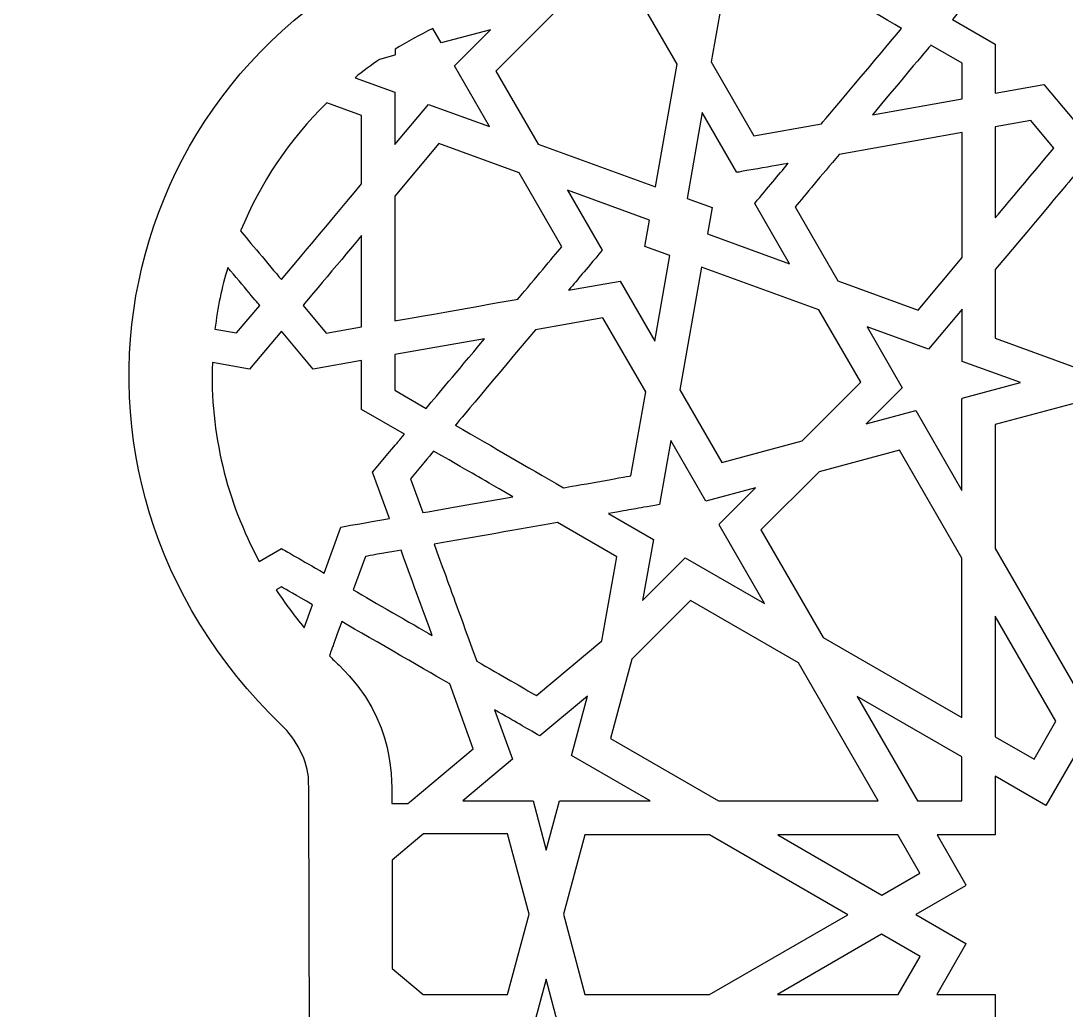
# Model space of a CAD drawing. Header units: millimetres. Extents: x -65 to 65, y -100 to 101.
# Drawn here: x -65.3 to -0.2, y 2.1 to 63.7 of the extents above; entities that cross this region are included whole.
import ezdxf

# ---------------------------------------------------------------- set-up
doc = ezdxf.new("R2010")
doc.units = ezdxf.units.MM
doc.header["$MEASUREMENT"] = 0
doc.layers.add('layer 1', color=7, linetype='Continuous')

msp = doc.modelspace()

# ---------------------------------------------------------------- linework, layer by layer
at = {"layer": 'layer 1', "color": 250}
for points, knots in [([(39.8967, 68.7934), (36.637, 70.0839), (33.0461, 70.5355), (29.5815, 71.3814), (29.5815, 71.3814), (28.5122, 89.2683), (15.016, 99.2279), (2.2687, 100.0944), (2.2687, 100.0944), (-13.0789, 101.1375), (-28.0932, 90.3556), (-29.4087, 71.3282), (-29.4087, 71.3282), (-32.7978, 70.5806), (-35.9516, 70.2455), (-38.8418, 69.1893), (-38.8418, 69.1893), (-59.9696, 61.4687), (-65.2908, 35.4651), (-49.065, 19.8773), (-49.065, 19.8773), (-48.1876, 19.0345), (-47.3957, 17.6022), (-47.3841, 16.4363), (-47.3841, 16.4363), (-47.2725, 5.2645), (-47.2765, -99.8361), (-47.2765, -99.8361), (-47.2765, -99.8361), (-15.7381, -99.8361), (15.7949, -99.8361), (47.5746, -99.8361), (47.5746, -99.8361), (47.5746, 6.0449), (47.3781, 14.1231), (47.3781, 14.1231), (47.3781, 14.1231), (47.3975, 15.9636), (47.8395, 18.4023), (49.0509, 19.5358), (49.0509, 19.5358), (65.2491, 34.6985), (60.5578, 60.6153), (39.8967, 68.7934)], [0, 0, 0, 0, 0.0833333, 0.0833333, 0.0833333, 0.0833333, 0.1666667, 0.1666667, 0.1666667, 0.1666667, 0.25, 0.25, 0.25, 0.25, 0.3333333, 0.3333333, 0.3333333, 0.3333333, 0.4166667, 0.4166667, 0.4166667, 0.4166667, 0.5, 0.5, 0.5, 0.5, 0.5833333, 0.5833333, 0.5833333, 0.5833333, 0.6666667, 0.6666667, 0.6666667, 0.6666667, 0.75, 0.75, 0.75, 0.75, 0.8333333, 0.8333333, 0.8333333, 0.8333333, 1, 1, 1, 1]), ([(-5.3319, 66.1762), (-5.3319, 66.1762), (-5.3319, 66.1762), (-5.3319, 66.1762), (-5.3319, 66.1762), (-6.0032, 68.023), (-5.7503, 67.3266), (-6.3803, 69.0601), (-6.3803, 69.0601), (-4.5191, 69.3875), (-4.1278, 69.4574), (-3.3553, 69.5942), (-3.3553, 69.5942), (-3.3553, 69.5942), (-2.3124, 72.462), (-2.3124, 72.462), (-2.3124, 72.462), (-0.9045, 71.6485), (-0.5292, 71.4322), (0.3348, 70.9337), (0.3348, 70.9337), (0.3348, 70.9337), (3.0074, 72.4757), (3.0074, 72.4757), (3.0074, 72.4757), (3.3436, 71.5508), (4.0845, 69.5099), (4.0975, 69.4743), (4.0975, 69.4743), (4.9181, 69.4743), (4.3244, 69.5463), (7.0799, 69.0608), (7.0799, 69.0608), (6.537, 67.5711), (6.3518, 67.0613), (6.0297, 66.1758), (6.0297, 66.1758), (6.0297, 66.1758), (8.0003, 63.8267), (8.0003, 63.8267), (8.0003, 63.8267), (8.0003, 63.8267), (8, 63.8267), (8, 63.8267), (8, 63.8267), (8, 63.8267), (8.0003, 63.8263), (8.0003, 63.8263), (8.0003, 63.8263), (8.0003, 63.8263), (5.3449, 62.2917), (5.3449, 62.2917), (5.3449, 62.2917), (5.3449, 62.2917), (5.3449, 59.2219), (5.3449, 59.2219), (5.3449, 59.2219), (5.3449, 59.2219), (2.3245, 59.757), (2.3245, 59.757), (2.3245, 59.757), (2.3245, 59.757), (0.3486, 57.4047), (0.3486, 57.4047), (0.3486, 57.4047), (0.3486, 57.4047), (-1.6224, 59.7567), (-1.6224, 59.7567), (-1.6224, 59.7567), (-1.6224, 59.7567), (-4.6443, 59.2236), (-4.6443, 59.2236), (-4.6443, 59.2236), (-4.6443, 59.2236), (-4.6443, 62.2738), (-4.6443, 62.2738), (-4.6443, 62.2738), (-4.6443, 62.2738), (-7.3113, 63.8143), (-7.3113, 63.8143), (-7.3113, 63.8143), (-6.7444, 64.4917), (-6.7574, 64.4754), (-5.3319, 66.1762), (-5.3319, 66.1762), (-5.3319, 66.1762), (-5.3319, 66.1762), (-5.3319, 66.1762)], [0, 0, 0, 0, 0.0434783, 0.0434783, 0.0434783, 0.0434783, 0.0869565, 0.0869565, 0.0869565, 0.0869565, 0.1304348, 0.1304348, 0.1304348, 0.1304348, 0.173913, 0.173913, 0.173913, 0.173913, 0.2173913, 0.2173913, 0.2173913, 0.2173913, 0.2608696, 0.2608696, 0.2608696, 0.2608696, 0.3043478, 0.3043478, 0.3043478, 0.3043478, 0.3478261, 0.3478261, 0.3478261, 0.3478261, 0.3913043, 0.3913043, 0.3913043, 0.3913043, 0.4347826, 0.4347826, 0.4347826, 0.4347826, 0.4782609, 0.4782609, 0.4782609, 0.4782609, 0.5217391, 0.5217391, 0.5217391, 0.5217391, 0.5652174, 0.5652174, 0.5652174, 0.5652174, 0.6086957, 0.6086957, 0.6086957, 0.6086957, 0.6521739, 0.6521739, 0.6521739, 0.6521739, 0.6956522, 0.6956522, 0.6956522, 0.6956522, 0.7391304, 0.7391304, 0.7391304, 0.7391304, 0.7826087, 0.7826087, 0.7826087, 0.7826087, 0.826087, 0.826087, 0.826087, 0.826087, 0.8695652, 0.8695652, 0.8695652, 0.8695652, 0.9130435, 0.9130435, 0.9130435, 0.9130435, 1, 1, 1, 1]), ([(-10.4757, 63.2559), (-10.8239, 62.8414), (-15.2097, 57.6189), (-15.4651, 57.3148), (-15.4651, 57.3148), (-15.4651, 57.3148), (-19.6663, 56.5736), (-19.6663, 56.5736), (-19.6663, 56.5736), (-19.6663, 56.5736), (-22.3262, 61.1766), (-22.3262, 61.1766), (-22.3262, 61.1766), (-22.3262, 61.1766), (-21.4016, 66.4108), (-21.4016, 66.4108), (-21.4016, 66.4108), (-21.4016, 66.4108), (-17.2184, 67.1495), (-17.2184, 67.1495), (-17.2184, 67.1495), (-14.6177, 65.6477), (-12.8005, 64.5982), (-10.4757, 63.2559)], [0, 0, 0, 0, 0.1428571, 0.1428571, 0.1428571, 0.1428571, 0.2857143, 0.2857143, 0.2857143, 0.2857143, 0.4285714, 0.4285714, 0.4285714, 0.4285714, 0.5714286, 0.5714286, 0.5714286, 0.5714286, 0.7142857, 0.7142857, 0.7142857, 0.7142857, 1, 1, 1, 1]), ([(-32.073, 64.2444), (-32.073, 64.2444), (-27.0789, 65.5835), (-27.0789, 65.5835), (-27.0789, 65.5835), (-27.0789, 65.5835), (-24.453, 61.0355), (-24.453, 61.0355), (-24.453, 61.0355), (-24.453, 61.0355), (-25.8018, 53.3823), (-25.8018, 53.3823), (-25.8018, 53.3823), (-25.8018, 53.3823), (-33.1039, 56.0409), (-33.1039, 56.0409), (-33.1039, 56.0409), (-33.1039, 56.0409), (-35.7296, 60.5889), (-35.7296, 60.5889), (-35.7296, 60.5889), (-35.7296, 60.5889), (-32.073, 64.2444), (-32.073, 64.2444)], [0, 0, 0, 0, 0.1428571, 0.1428571, 0.1428571, 0.1428571, 0.2857143, 0.2857143, 0.2857143, 0.2857143, 0.4285714, 0.4285714, 0.4285714, 0.4285714, 0.5714286, 0.5714286, 0.5714286, 0.5714286, 0.7142857, 0.7142857, 0.7142857, 0.7142857, 1, 1, 1, 1]), ([(-42.966, 61.3244), (-42.966, 61.3244), (-42.0184, 61.5781), (-42.0184, 61.5781), (-42.0184, 61.5781), (-42.0184, 61.5781), (-42.0184, 61.6335), (-42.0184, 61.6335), (-42.0184, 61.6335), (-42.0184, 61.6335), (-42.0037, 61.6373), (-42.0037, 61.6373), (-42.0037, 61.6373), (-42.0037, 61.6373), (-42.0037, 61.9496), (-42.0037, 61.9496), (-42.0037, 61.9496), (-41.2492, 62.417), (-40.4642, 62.8488), (-39.6492, 63.2439), (-39.6492, 63.2439), (-39.6492, 63.2439), (-39.1335, 62.3503), (-39.1335, 62.3503), (-39.1335, 62.3503), (-39.1335, 62.3503), (-36.0667, 63.173), (-36.0667, 63.173), (-36.0667, 63.173), (-36.0667, 63.173), (-38.3118, 60.929), (-38.3118, 60.929), (-38.3118, 60.929), (-38.3118, 60.929), (-36.1221, 57.1363), (-36.1221, 57.1363), (-36.1221, 57.1363), (-36.1221, 57.1363), (-39.9289, 58.5206), (-39.9289, 58.5206), (-39.9289, 58.5206), (-39.9289, 58.5206), (-42.0195, 56.0292), (-42.0195, 56.0292), (-42.0195, 56.0292), (-42.0195, 56.4363), (-42.0195, 58.8737), (-42.0195, 59.2808), (-42.0195, 59.2808), (-42.0195, 59.2808), (-44.4963, 60.1828), (-44.4963, 60.1828), (-44.4963, 60.1828), (-44.0023, 60.5811), (-43.4932, 60.9632), (-42.966, 61.3244)], [0, 0, 0, 0, 0.0666667, 0.0666667, 0.0666667, 0.0666667, 0.1333333, 0.1333333, 0.1333333, 0.1333333, 0.2, 0.2, 0.2, 0.2, 0.2666667, 0.2666667, 0.2666667, 0.2666667, 0.3333333, 0.3333333, 0.3333333, 0.3333333, 0.4, 0.4, 0.4, 0.4, 0.4666667, 0.4666667, 0.4666667, 0.4666667, 0.5333333, 0.5333333, 0.5333333, 0.5333333, 0.6, 0.6, 0.6, 0.6, 0.6666667, 0.6666667, 0.6666667, 0.6666667, 0.7333333, 0.7333333, 0.7333333, 0.7333333, 0.8, 0.8, 0.8, 0.8, 0.8666667, 0.8666667, 0.8666667, 0.8666667, 1, 1, 1, 1]), ([(-6.7102, 61.0814), (-6.7102, 61.0814), (-6.7102, 58.8592), (-6.7102, 58.8592), (-6.7102, 58.8592), (-6.7102, 58.8592), (-12.2975, 57.8736), (-12.2975, 57.8736), (-12.2975, 57.8736), (-9.1126, 61.6673), (-8.6589, 62.2067), (-8.6589, 62.2067), (-8.6589, 62.2067), (-8.6589, 62.2067), (-6.7102, 61.0814), (-6.7102, 61.0814)], [0, 0, 0, 0, 0.2, 0.2, 0.2, 0.2, 0.4, 0.4, 0.4, 0.4, 0.6, 0.6, 0.6, 0.6, 1, 1, 1, 1]), ([(-46.2493, 58.6225), (-46.2493, 58.6225), (-44.0856, 57.8344), (-44.0856, 57.8344), (-44.0856, 57.8344), (-44.0856, 57.4608), (-44.0856, 54.35), (-44.0856, 53.5672), (-44.0856, 53.5672), (-46.0291, 51.2495), (-47.198, 49.856), (-49.0784, 47.6134), (-49.0784, 47.6134), (-49.8582, 48.5419), (-51.1347, 50.0631), (-51.6183, 50.6399), (-51.6183, 50.6399), (-50.392, 53.6346), (-48.6005, 56.3153), (-46.2493, 58.6225)], [0, 0, 0, 0, 0.1666667, 0.1666667, 0.1666667, 0.1666667, 0.3333333, 0.3333333, 0.3333333, 0.3333333, 0.5, 0.5, 0.5, 0.5, 0.6666667, 0.6666667, 0.6666667, 0.6666667, 1, 1, 1, 1]), ([(-20.7313, 54.2876), (-20.7236, 54.289), (-17.5366, 54.8513), (-17.5288, 54.8527), (-17.5288, 54.8527), (-18.1987, 54.0537), (-18.7501, 53.3968), (-19.6187, 52.3618), (-19.6187, 52.3618), (-19.6187, 52.3618), (-17.4526, 48.6057), (-17.4526, 48.6057), (-17.4526, 48.6057), (-17.4526, 48.6057), (-22.5598, 50.4638), (-22.5598, 50.4638), (-22.5598, 50.4638), (-22.5598, 50.4638), (-22.2712, 52.0979), (-22.2712, 52.0979), (-22.2712, 52.0979), (-22.2712, 52.0979), (-23.8304, 52.6651), (-23.8304, 52.6651), (-23.8304, 52.6651), (-23.8304, 52.6651), (-22.8872, 58.0182), (-22.8872, 58.0182), (-22.8872, 58.0182), (-22.8872, 58.0182), (-20.7313, 54.2876), (-20.7313, 54.2876)], [0, 0, 0, 0, 0.1111111, 0.1111111, 0.1111111, 0.1111111, 0.2222222, 0.2222222, 0.2222222, 0.2222222, 0.3333333, 0.3333333, 0.3333333, 0.3333333, 0.4444444, 0.4444444, 0.4444444, 0.4444444, 0.5555556, 0.5555556, 0.5555556, 0.5555556, 0.6666667, 0.6666667, 0.6666667, 0.6666667, 0.7777778, 0.7777778, 0.7777778, 0.7777778, 1, 1, 1, 1]), ([(-1.0012, 55.7964), (-4.324, 51.834), (-3.4456, 52.8818), (-4.6443, 51.4523), (-4.6443, 51.4523), (-4.6443, 51.4523), (-4.6443, 57.1257), (-4.6443, 57.1257), (-4.6443, 57.1257), (-4.6443, 57.1257), (-2.4391, 57.5144), (-2.4391, 57.5144), (-2.4391, 57.5144), (-2.4391, 57.5144), (-1.0008, 55.7978), (-1.0008, 55.7978), (-1.0008, 55.7978), (-1.0008, 55.7978), (-1.0015, 55.7971), (-1.0015, 55.7971), (-1.0015, 55.7971), (-1.0015, 55.7971), (-1.0012, 55.7964), (-1.0012, 55.7964)], [0, 0, 0, 0, 0.1428571, 0.1428571, 0.1428571, 0.1428571, 0.2857143, 0.2857143, 0.2857143, 0.2857143, 0.4285714, 0.4285714, 0.4285714, 0.4285714, 0.5714286, 0.5714286, 0.5714286, 0.5714286, 0.7142857, 0.7142857, 0.7142857, 0.7142857, 1, 1, 1, 1]), ([(-6.7102, 56.7613), (-6.7102, 56.7613), (-6.7102, 48.9889), (-6.7102, 48.9889), (-6.7102, 48.9889), (-6.7102, 48.9889), (-9.4541, 45.7193), (-9.4541, 45.7193), (-9.4541, 45.7193), (-9.4541, 45.7193), (-14.4508, 47.5361), (-14.4508, 47.5361), (-14.4508, 47.5361), (-14.4508, 47.5361), (-17.1065, 52.1413), (-17.1065, 52.1413), (-17.1065, 52.1413), (-16.4737, 52.8959), (-15.4968, 54.06), (-14.3651, 55.4108), (-14.3651, 55.4108), (-14.3651, 55.4108), (-6.7102, 56.7613), (-6.7102, 56.7613)], [0, 0, 0, 0, 0.1428571, 0.1428571, 0.1428571, 0.1428571, 0.2857143, 0.2857143, 0.2857143, 0.2857143, 0.4285714, 0.4285714, 0.4285714, 0.4285714, 0.5714286, 0.5714286, 0.5714286, 0.5714286, 0.7142857, 0.7142857, 0.7142857, 0.7142857, 1, 1, 1, 1]), ([(-34.365, 46.3931), (-34.4339, 46.3808), (-41.9506, 45.055), (-42.0195, 45.0427), (-42.0195, 45.0427), (-42.0195, 45.0427), (-42.0195, 52.8154), (-42.0195, 52.8154), (-42.0195, 52.8154), (-42.0195, 52.8154), (-39.2759, 56.085), (-39.2759, 56.085), (-39.2759, 56.085), (-39.2759, 56.085), (-34.2789, 54.2678), (-34.2789, 54.2678), (-34.2789, 54.2678), (-34.2789, 54.2678), (-31.6233, 49.6627), (-31.6233, 49.6627), (-31.6233, 49.6627), (-32.2564, 48.9081), (-33.2332, 47.7439), (-34.365, 46.3931)], [0, 0, 0, 0, 0.1428571, 0.1428571, 0.1428571, 0.1428571, 0.2857143, 0.2857143, 0.2857143, 0.2857143, 0.4285714, 0.4285714, 0.4285714, 0.4285714, 0.5714286, 0.5714286, 0.5714286, 0.5714286, 0.7142857, 0.7142857, 0.7142857, 0.7142857, 1, 1, 1, 1]), ([(0.2918, 54.1228), (0.2903, 54.1211), (0.2889, 54.1193), (0.2889, 54.1193), (0.2889, 54.1193), (0.2911, 54.1218), (0.296, 54.1278), (0.302, 54.1352), (0.302, 54.1352), (0.2995, 54.132), (0.2963, 54.1285), (0.2928, 54.1242), (0.2928, 54.1242), (0.3041, 54.1376), (0.3073, 54.1415), (0.3055, 54.1394), (0.3055, 54.1394), (0.3165, 54.1521), (0.3295, 54.1676), (0.3486, 54.1906), (0.3486, 54.1906), (1.8916, 52.3536), (3.2145, 50.776), (5.3449, 48.2343), (5.3449, 48.2343), (5.3449, 48.2343), (5.3449, 43.9692), (5.3449, 43.9692), (5.3449, 43.9692), (5.3449, 43.9692), (0.3503, 42.1503), (0.3503, 42.1503), (0.3503, 42.1503), (0.3503, 42.1503), (-4.6443, 43.9692), (-4.6443, 43.9692), (-4.6443, 43.9692), (-4.6443, 44.7488), (-4.6443, 47.8635), (-4.6443, 48.2367), (-4.6443, 48.2367), (-0.5627, 53.104), (0.188, 53.999), (0.2918, 54.1228)], [0, 0, 0, 0, 0.0833333, 0.0833333, 0.0833333, 0.0833333, 0.1666667, 0.1666667, 0.1666667, 0.1666667, 0.25, 0.25, 0.25, 0.25, 0.3333333, 0.3333333, 0.3333333, 0.3333333, 0.4166667, 0.4166667, 0.4166667, 0.4166667, 0.5, 0.5, 0.5, 0.5, 0.5833333, 0.5833333, 0.5833333, 0.5833333, 0.6666667, 0.6666667, 0.6666667, 0.6666667, 0.75, 0.75, 0.75, 0.75, 0.8333333, 0.8333333, 0.8333333, 0.8333333, 1, 1, 1, 1]), ([(-24.8956, 49.1151), (-24.8956, 49.1151), (-25.8375, 43.7766), (-25.8375, 43.7766), (-25.8375, 43.7766), (-25.8375, 43.7766), (-27.9984, 47.5164), (-27.9984, 47.5164), (-27.9984, 47.5164), (-27.9984, 47.5164), (-31.2012, 46.9512), (-31.2012, 46.9512), (-31.2012, 46.9512), (-30.5165, 47.7675), (-30.3112, 48.0124), (-29.1112, 49.4425), (-29.1112, 49.4425), (-29.1112, 49.4425), (-31.2619, 53.1714), (-31.2619, 53.1714), (-31.2619, 53.1714), (-31.2619, 53.1714), (-26.1663, 51.3165), (-26.1663, 51.3165), (-26.1663, 51.3165), (-26.1663, 51.3165), (-26.4546, 49.6824), (-26.4546, 49.6824), (-26.4546, 49.6824), (-26.4546, 49.6824), (-24.8956, 49.1151), (-24.8956, 49.1151)], [0, 0, 0, 0, 0.1111111, 0.1111111, 0.1111111, 0.1111111, 0.2222222, 0.2222222, 0.2222222, 0.2222222, 0.3333333, 0.3333333, 0.3333333, 0.3333333, 0.4444444, 0.4444444, 0.4444444, 0.4444444, 0.5555556, 0.5555556, 0.5555556, 0.5555556, 0.6666667, 0.6666667, 0.6666667, 0.6666667, 0.7777778, 0.7777778, 0.7777778, 0.7777778, 1, 1, 1, 1]), ([(-47.7287, 46.0075), (-47.3903, 46.4111), (-44.4836, 49.8771), (-44.0856, 50.352), (-44.0856, 50.352), (-44.0856, 50.352), (-44.0856, 44.6783), (-44.0856, 44.6783), (-44.0856, 44.6783), (-44.0856, 44.6783), (-46.2909, 44.2895), (-46.2909, 44.2895), (-46.2909, 44.2895), (-46.2909, 44.2895), (-47.729, 46.0061), (-47.729, 46.0061), (-47.729, 46.0061), (-47.729, 46.0061), (-47.7284, 46.0068), (-47.7284, 46.0068), (-47.7284, 46.0068), (-47.7284, 46.0068), (-47.7287, 46.0075), (-47.7287, 46.0075)], [0, 0, 0, 0, 0.1428571, 0.1428571, 0.1428571, 0.1428571, 0.2857143, 0.2857143, 0.2857143, 0.2857143, 0.4285714, 0.4285714, 0.4285714, 0.4285714, 0.5714286, 0.5714286, 0.5714286, 0.5714286, 0.7142857, 0.7142857, 0.7142857, 0.7142857, 1, 1, 1, 1]), ([(-52.4144, 48.374), (-51.466, 47.2437), (-50.4859, 46.0767), (-50.4268, 46.0065), (-50.4268, 46.0065), (-50.4268, 46.0065), (-51.8687, 44.2899), (-51.8687, 44.2899), (-51.8687, 44.2899), (-51.8687, 44.2899), (-53.2135, 44.528), (-53.2135, 44.528), (-53.2135, 44.528), (-53.0456, 45.8989), (-52.7921, 47.098), (-52.4144, 48.374)], [0, 0, 0, 0, 0.2, 0.2, 0.2, 0.2, 0.4, 0.4, 0.4, 0.4, 0.6, 0.6, 0.6, 0.6, 1, 1, 1, 1]), ([(-22.9242, 48.3979), (-22.9242, 48.3979), (-15.6231, 45.7415), (-15.6231, 45.7415), (-15.6231, 45.7415), (-15.6231, 45.7415), (-13.0143, 41.2228), (-13.0143, 41.2228), (-13.0143, 41.2228), (-13.0143, 41.2228), (-16.6712, 37.5673), (-16.6712, 37.5673), (-16.6712, 37.5673), (-16.6712, 37.5673), (-21.6651, 36.2282), (-21.6651, 36.2282), (-21.6651, 36.2282), (-21.6651, 36.2282), (-24.2741, 40.7469), (-24.2741, 40.7469), (-24.2741, 40.7469), (-24.2741, 40.7469), (-22.9242, 48.3979), (-22.9242, 48.3979)], [0, 0, 0, 0, 0.1428571, 0.1428571, 0.1428571, 0.1428571, 0.2857143, 0.2857143, 0.2857143, 0.2857143, 0.4285714, 0.4285714, 0.4285714, 0.4285714, 0.5714286, 0.5714286, 0.5714286, 0.5714286, 0.7142857, 0.7142857, 0.7142857, 0.7142857, 1, 1, 1, 1]), ([(-12.6203, 44.6719), (-12.6203, 44.6719), (-8.8011, 43.2834), (-8.8011, 43.2834), (-8.8011, 43.2834), (-8.8011, 43.2834), (-6.7102, 45.7747), (-6.7102, 45.7747), (-6.7102, 45.7747), (-6.7102, 45.3676), (-6.7102, 42.9302), (-6.7102, 42.5231), (-6.7102, 42.5231), (-6.7102, 42.5231), (-3.0819, 41.2016), (-3.0819, 41.2016), (-3.0819, 41.2016), (-3.0819, 41.2016), (-6.7119, 40.2294), (-6.7119, 40.2294), (-6.7119, 40.2294), (-6.7119, 40.2294), (-6.7119, 40.1743), (-6.7119, 40.1743), (-6.7119, 40.1743), (-6.7119, 40.1743), (-6.726, 40.1705), (-6.726, 40.1705), (-6.726, 40.1705), (-6.726, 40.1705), (-6.726, 34.4855), (-6.726, 34.4855), (-6.726, 34.4855), (-6.726, 34.4855), (-9.5962, 39.4571), (-9.5962, 39.4571), (-9.5962, 39.4571), (-9.5962, 39.4571), (-9.597, 39.4571), (-9.597, 39.4571), (-9.597, 39.4571), (-9.597, 39.4571), (-12.6876, 38.6285), (-12.6876, 38.6285), (-12.6876, 38.6285), (-12.6876, 38.6285), (-10.4323, 40.8831), (-10.4323, 40.8831), (-10.4323, 40.8831), (-10.4323, 40.8831), (-12.6203, 44.6719), (-12.6203, 44.6719)], [0, 0, 0, 0, 0.0714286, 0.0714286, 0.0714286, 0.0714286, 0.1428571, 0.1428571, 0.1428571, 0.1428571, 0.2142857, 0.2142857, 0.2142857, 0.2142857, 0.2857143, 0.2857143, 0.2857143, 0.2857143, 0.3571429, 0.3571429, 0.3571429, 0.3571429, 0.4285714, 0.4285714, 0.4285714, 0.4285714, 0.5, 0.5, 0.5, 0.5, 0.5714286, 0.5714286, 0.5714286, 0.5714286, 0.6428571, 0.6428571, 0.6428571, 0.6428571, 0.7142857, 0.7142857, 0.7142857, 0.7142857, 0.7857143, 0.7857143, 0.7857143, 0.7857143, 0.8571429, 0.8571429, 0.8571429, 0.8571429, 1, 1, 1, 1]), ([(-29.0637, 45.2304), (-29.0637, 45.2304), (-26.4037, 40.6277), (-26.4037, 40.6277), (-26.4037, 40.6277), (-26.4037, 40.6277), (-27.328, 35.3935), (-27.328, 35.3935), (-27.328, 35.3935), (-27.6882, 35.3296), (-31.0331, 34.7391), (-31.5114, 34.6544), (-31.5114, 34.6544), (-34.0309, 36.1093), (-35.6684, 37.0551), (-38.254, 38.548), (-38.254, 38.548), (-38.254, 38.548), (-35.8029, 41.4673), (-33.2649, 44.4892), (-33.2649, 44.4892), (-33.2649, 44.4892), (-29.0637, 45.2304), (-29.0637, 45.2304)], [0, 0, 0, 0, 0.1428571, 0.1428571, 0.1428571, 0.1428571, 0.2857143, 0.2857143, 0.2857143, 0.2857143, 0.4285714, 0.4285714, 0.4285714, 0.4285714, 0.5714286, 0.5714286, 0.5714286, 0.5714286, 0.7142857, 0.7142857, 0.7142857, 0.7142857, 1, 1, 1, 1]), ([(-49.0649, 30.8695), (-49.0649, 30.8695), (-50.4538, 30.0687), (-50.4538, 30.0687), (-50.4538, 30.0687), (-52.474, 33.8011), (-53.5317, 38.0319), (-53.376, 42.4582), (-53.376, 42.4582), (-53.376, 42.4582), (-51.0541, 42.0469), (-51.0541, 42.0469), (-51.0541, 42.0469), (-51.0541, 42.0469), (-49.0784, 44.3996), (-49.0784, 44.3996), (-49.0784, 44.3996), (-49.0784, 44.3996), (-47.1075, 42.0472), (-47.1075, 42.0472), (-47.1075, 42.0472), (-47.1075, 42.0472), (-44.0856, 42.5803), (-44.0856, 42.5803), (-44.0856, 42.5803), (-44.0856, 42.5803), (-44.0856, 39.5302), (-44.0856, 39.5302), (-44.0856, 39.5302), (-44.0856, 39.5302), (-41.4183, 37.9896), (-41.4183, 37.9896), (-41.4183, 37.9896), (-42.1674, 37.0953), (-41.377, 38.0386), (-43.398, 35.6277), (-43.398, 35.6277), (-43.398, 35.6277), (-42.3497, 32.7441), (-42.3497, 32.7441), (-42.3497, 32.7441), (-44.1551, 32.4266), (-44.4675, 32.3705), (-45.3745, 32.2097), (-45.3745, 32.2097), (-45.3745, 32.2097), (-46.4173, 29.342), (-46.4173, 29.342), (-46.4173, 29.342), (-47.9262, 30.2137), (-48.6274, 30.6176), (-49.0649, 30.8695)], [0, 0, 0, 0, 0.0714286, 0.0714286, 0.0714286, 0.0714286, 0.1428571, 0.1428571, 0.1428571, 0.1428571, 0.2142857, 0.2142857, 0.2142857, 0.2142857, 0.2857143, 0.2857143, 0.2857143, 0.2857143, 0.3571429, 0.3571429, 0.3571429, 0.3571429, 0.4285714, 0.4285714, 0.4285714, 0.4285714, 0.5, 0.5, 0.5, 0.5, 0.5714286, 0.5714286, 0.5714286, 0.5714286, 0.6428571, 0.6428571, 0.6428571, 0.6428571, 0.7142857, 0.7142857, 0.7142857, 0.7142857, 0.7857143, 0.7857143, 0.7857143, 0.7857143, 0.8571429, 0.8571429, 0.8571429, 0.8571429, 1, 1, 1, 1]), ([(-36.4323, 43.9304), (-38.3706, 41.6221), (-39.2082, 40.6241), (-40.0709, 39.5972), (-40.0709, 39.5972), (-40.0709, 39.5972), (-42.0195, 40.7226), (-42.0195, 40.7226), (-42.0195, 40.7226), (-42.0195, 40.7226), (-42.0195, 42.9447), (-42.0195, 42.9447), (-42.0195, 42.9447), (-42.0195, 42.9447), (-36.4323, 43.9304), (-36.4323, 43.9304)], [0, 0, 0, 0, 0.2, 0.2, 0.2, 0.2, 0.4, 0.4, 0.4, 0.4, 0.6, 0.6, 0.6, 0.6, 1, 1, 1, 1]), ([(5.3291, 38.5851), (5.3291, 38.5851), (5.3291, 30.8571), (5.3291, 30.8571), (5.3291, 30.8571), (5.3291, 30.8571), (0.3489, 22.2303), (0.3489, 22.2303), (0.3489, 22.2303), (0.3489, 22.2303), (-4.645, 30.8811), (-4.645, 30.8811), (-4.645, 30.8811), (-4.645, 30.8811), (-4.645, 38.589), (-4.645, 38.589), (-4.645, 38.589), (-4.645, 38.589), (0.3348, 39.9225), (0.3348, 39.9225), (0.3348, 39.9225), (0.3348, 39.9225), (5.3291, 38.5851), (5.3291, 38.5851)], [0, 0, 0, 0, 0.1428571, 0.1428571, 0.1428571, 0.1428571, 0.2857143, 0.2857143, 0.2857143, 0.2857143, 0.4285714, 0.4285714, 0.4285714, 0.4285714, 0.5714286, 0.5714286, 0.5714286, 0.5714286, 0.7142857, 0.7142857, 0.7142857, 0.7142857, 1, 1, 1, 1]), ([(-22.6617, 33.8222), (-22.6617, 33.8222), (-19.5721, 34.6506), (-19.5721, 34.6506), (-19.5721, 34.6506), (-19.5721, 34.6506), (-21.8271, 32.3967), (-21.8271, 32.3967), (-21.8271, 32.3967), (-21.8271, 32.3967), (-21.8108, 32.3681), (-21.8108, 32.3681), (-21.8108, 32.3681), (-21.8108, 32.3681), (-21.8412, 32.3377), (-21.8412, 32.3377), (-21.8412, 32.3377), (-21.8412, 32.3377), (-19.0147, 27.4415), (-19.0147, 27.4415), (-19.0147, 27.4415), (-19.0147, 27.4415), (-23.939, 30.2842), (-23.939, 30.2842), (-23.939, 30.2842), (-23.939, 30.2842), (-23.9397, 30.2842), (-23.9397, 30.2842), (-23.9397, 30.2842), (-23.9397, 30.2842), (-26.5936, 27.6289), (-26.5936, 27.6289), (-26.5936, 27.6289), (-26.5936, 27.6289), (-25.9239, 31.4297), (-25.9239, 31.4297), (-25.9239, 31.4297), (-25.9239, 31.4297), (-28.7284, 33.0479), (-28.7284, 33.0479), (-28.7284, 33.0479), (-27.1475, 33.3273), (-27.1873, 33.3213), (-25.5452, 33.6092), (-25.5452, 33.6092), (-25.5452, 33.6092), (-24.841, 37.597), (-24.841, 37.597), (-24.841, 37.597), (-24.841, 37.597), (-22.6617, 33.8222), (-22.6617, 33.8222)], [0, 0, 0, 0, 0.0714286, 0.0714286, 0.0714286, 0.0714286, 0.1428571, 0.1428571, 0.1428571, 0.1428571, 0.2142857, 0.2142857, 0.2142857, 0.2142857, 0.2857143, 0.2857143, 0.2857143, 0.2857143, 0.3571429, 0.3571429, 0.3571429, 0.3571429, 0.4285714, 0.4285714, 0.4285714, 0.4285714, 0.5, 0.5, 0.5, 0.5, 0.5714286, 0.5714286, 0.5714286, 0.5714286, 0.6428571, 0.6428571, 0.6428571, 0.6428571, 0.7142857, 0.7142857, 0.7142857, 0.7142857, 0.7857143, 0.7857143, 0.7857143, 0.7857143, 0.8571429, 0.8571429, 0.8571429, 0.8571429, 1, 1, 1, 1]), ([(-40.2836, 33.1079), (-40.2836, 33.1079), (-41.0491, 35.2139), (-41.0491, 35.2139), (-41.0491, 35.2139), (-40.493, 35.8765), (-39.8687, 36.6219), (-39.6019, 36.9408), (-39.6019, 36.9408), (-36.6133, 35.215), (-37.3102, 35.6172), (-34.6773, 34.0967), (-34.6773, 34.0967), (-36.5664, 33.764), (-38.5262, 33.4187), (-40.2836, 33.1079)], [0, 0, 0, 0, 0.2, 0.2, 0.2, 0.2, 0.4, 0.4, 0.4, 0.4, 0.6, 0.6, 0.6, 0.6, 1, 1, 1, 1]), ([(-10.6073, 36.9919), (-10.6073, 36.9919), (-6.726, 30.2687), (-6.726, 30.2687), (-6.726, 30.2687), (-6.726, 30.2687), (-6.726, 20.3472), (-6.726, 20.3472), (-6.726, 20.3472), (-6.726, 20.3472), (-15.3635, 25.3337), (-15.3635, 25.3337), (-15.3635, 25.3337), (-15.3635, 25.3337), (-19.2281, 32.028), (-19.2281, 32.028), (-19.2281, 32.028), (-19.2281, 32.028), (-15.6019, 35.6524), (-15.6019, 35.6524), (-15.6019, 35.6524), (-15.6019, 35.6524), (-10.6073, 36.9919), (-10.6073, 36.9919)], [0, 0, 0, 0, 0.1428571, 0.1428571, 0.1428571, 0.1428571, 0.2857143, 0.2857143, 0.2857143, 0.2857143, 0.4285714, 0.4285714, 0.4285714, 0.4285714, 0.5714286, 0.5714286, 0.5714286, 0.5714286, 0.7142857, 0.7142857, 0.7142857, 0.7142857, 1, 1, 1, 1]), ([(-31.8936, 32.4891), (-31.8936, 32.4891), (-31.893, 32.4891), (-31.893, 32.4891), (-31.893, 32.4891), (-31.893, 32.4891), (-28.2097, 30.3632), (-28.2097, 30.3632), (-28.2097, 30.3632), (-28.2097, 30.3632), (-29.1318, 25.1294), (-29.1318, 25.1294), (-29.1318, 25.1294), (-29.1318, 25.1294), (-33.2041, 21.7142), (-33.2041, 21.7142), (-33.2041, 21.7142), (-34.0605, 22.2088), (-35.3836, 22.9722), (-36.9164, 23.8559), (-36.9164, 23.8559), (-38.5485, 28.3397), (-37.9769, 26.7695), (-39.5666, 31.1369), (-39.5666, 31.1369), (-37.1189, 31.569), (-34.3239, 32.0612), (-31.8936, 32.4891)], [0, 0, 0, 0, 0.125, 0.125, 0.125, 0.125, 0.25, 0.25, 0.25, 0.25, 0.375, 0.375, 0.375, 0.375, 0.5, 0.5, 0.5, 0.5, 0.625, 0.625, 0.625, 0.625, 0.75, 0.75, 0.75, 0.75, 1, 1, 1, 1]), ([(-39.7, 25.4632), (-40.9739, 26.1987), (-43.3221, 27.5548), (-44.6006, 28.2924), (-44.6006, 28.2924), (-44.6006, 28.2924), (-43.8402, 30.3834), (-43.8402, 30.3834), (-43.8402, 30.3834), (-43.573, 30.4306), (-42.9012, 30.5495), (-41.633, 30.7721), (-41.633, 30.7721), (-41.633, 30.7721), (-41.6327, 30.7714), (-41.6327, 30.7714), (-41.6327, 30.7714), (-41.6327, 30.7714), (-41.6322, 30.7714), (-41.6322, 30.7714), (-41.6322, 30.7714), (-40.5875, 27.9012), (-40.7967, 28.4755), (-39.7, 25.4632)], [0, 0, 0, 0, 0.1428571, 0.1428571, 0.1428571, 0.1428571, 0.2857143, 0.2857143, 0.2857143, 0.2857143, 0.4285714, 0.4285714, 0.4285714, 0.4285714, 0.5714286, 0.5714286, 0.5714286, 0.5714286, 0.7142857, 0.7142857, 0.7142857, 0.7142857, 1, 1, 1, 1]), ([(-47.6561, 25.9373), (-48.2856, 26.6979), (-48.8648, 27.4842), (-49.3944, 28.2946), (-49.3944, 28.2946), (-49.3944, 28.2946), (-49.0646, 28.4847), (-49.0646, 28.4847), (-49.0646, 28.4847), (-48.7623, 28.3101), (-48.2118, 27.9926), (-47.1346, 27.3703), (-47.1346, 27.3703), (-47.1346, 27.3703), (-47.6561, 25.9373), (-47.6561, 25.9373)], [0, 0, 0, 0, 0.2, 0.2, 0.2, 0.2, 0.4, 0.4, 0.4, 0.4, 0.6, 0.6, 0.6, 0.6, 1, 1, 1, 1]), ([(-11.9299, 15.1691), (-11.9299, 15.1691), (-21.8701, 15.1691), (-21.8701, 15.1691), (-21.8701, 15.1691), (-21.8701, 15.1691), (-28.5923, 19.0497), (-28.5923, 19.0497), (-28.5923, 19.0497), (-28.5923, 19.0497), (-27.2683, 23.9857), (-27.2683, 23.9857), (-27.2683, 23.9857), (-27.2683, 23.9857), (-23.6133, 27.643), (-23.6133, 27.643), (-23.6133, 27.643), (-23.6133, 27.643), (-16.8906, 23.7621), (-16.8906, 23.7621), (-16.8906, 23.7621), (-16.8906, 23.7621), (-11.9299, 15.1691), (-11.9299, 15.1691)], [0, 0, 0, 0, 0.1428571, 0.1428571, 0.1428571, 0.1428571, 0.2857143, 0.2857143, 0.2857143, 0.2857143, 0.4285714, 0.4285714, 0.4285714, 0.4285714, 0.5714286, 0.5714286, 0.5714286, 0.5714286, 0.7142857, 0.7142857, 0.7142857, 0.7142857, 1, 1, 1, 1]), ([(-45.4867, 23.6019), (-45.6916, 23.7991), (-45.8928, 23.9981), (-46.0901, 24.1988), (-46.0901, 24.1988), (-45.8378, 24.892), (-45.9942, 24.4623), (-45.3181, 26.3197), (-45.3181, 26.3197), (-45.3181, 26.3197), (-45.3179, 26.3197), (-45.3179, 26.3197), (-45.3179, 26.3197), (-45.3179, 26.3197), (-45.3176, 26.3208), (-45.3176, 26.3208), (-45.3176, 26.3208), (-43.4047, 25.2169), (-39.6511, 23.0491), (-38.6005, 22.4423), (-38.6005, 22.4423), (-38.6005, 22.4423), (-37.1326, 18.4108), (-37.1326, 18.4108), (-37.1326, 18.4108), (-37.1326, 18.4108), (-40.9958, 15.1691), (-40.9958, 15.1691), (-40.9958, 15.1691), (-40.9958, 15.1691), (-41.0035, 15.1691), (-41.0035, 15.1691), (-41.0035, 15.1691), (-41.0035, 15.1691), (-41.2127, 14.9934), (-41.2127, 14.9934), (-41.2127, 14.9934), (-41.2127, 14.9934), (-42.2081, 14.9938), (-42.2081, 14.9938), (-42.2081, 14.9938), (-42.2158, 16.2931), (-41.8916, 20.1486), (-45.4867, 23.6019)], [0, 0, 0, 0, 0.0833333, 0.0833333, 0.0833333, 0.0833333, 0.1666667, 0.1666667, 0.1666667, 0.1666667, 0.25, 0.25, 0.25, 0.25, 0.3333333, 0.3333333, 0.3333333, 0.3333333, 0.4166667, 0.4166667, 0.4166667, 0.4166667, 0.5, 0.5, 0.5, 0.5, 0.5833333, 0.5833333, 0.5833333, 0.5833333, 0.6666667, 0.6666667, 0.6666667, 0.6666667, 0.75, 0.75, 0.75, 0.75, 0.8333333, 0.8333333, 0.8333333, 0.8333333, 1, 1, 1, 1]), ([(-0.8682, 20.1218), (-0.8682, 20.1218), (-2.2348, 17.7553), (-2.2348, 17.7553), (-2.2348, 17.7553), (-2.2348, 17.7553), (-4.645, 19.146), (-4.645, 19.146), (-4.645, 19.146), (-4.645, 19.146), (-4.645, 26.6644), (-4.645, 26.6644), (-4.645, 26.6644), (-4.645, 26.6644), (-0.8682, 20.1218), (-0.8682, 20.1218)], [0, 0, 0, 0, 0.2, 0.2, 0.2, 0.2, 0.4, 0.4, 0.4, 0.4, 0.6, 0.6, 0.6, 0.6, 1, 1, 1, 1]), ([(-35.8173, 20.8368), (-34.4275, 20.035), (-33.9575, 19.7633), (-32.9847, 19.2017), (-32.9847, 19.2017), (-32.9847, 19.2017), (-30.0273, 21.6821), (-30.0273, 21.6821), (-30.0273, 21.6821), (-30.0273, 21.6821), (-31.0002, 18.0541), (-31.0002, 18.0541), (-31.0002, 18.0541), (-31.0002, 18.0541), (-30.9987, 18.0534), (-30.9987, 18.0534), (-30.9987, 18.0534), (-30.9987, 18.0534), (-31.0143, 17.9949), (-31.0143, 17.9949), (-31.0143, 17.9949), (-31.0143, 17.9949), (-26.1195, 15.1691), (-26.1195, 15.1691), (-26.1195, 15.1691), (-26.8316, 15.1691), (-31.0796, 15.1691), (-31.7727, 15.1691), (-31.7727, 15.1691), (-31.7727, 15.1691), (-32.5936, 12.1031), (-32.5936, 12.1031), (-32.5936, 12.1031), (-32.5936, 12.1031), (-33.4145, 15.1691), (-33.4145, 15.1691), (-33.4145, 15.1691), (-33.4145, 15.1691), (-37.7815, 15.1691), (-37.7815, 15.1691), (-37.7815, 15.1691), (-37.7815, 15.1691), (-34.6964, 17.7581), (-34.6964, 17.7581), (-34.6964, 17.7581), (-34.6964, 17.7581), (-35.8173, 20.8368), (-35.8173, 20.8368)], [0, 0, 0, 0, 0.0769231, 0.0769231, 0.0769231, 0.0769231, 0.1538462, 0.1538462, 0.1538462, 0.1538462, 0.2307692, 0.2307692, 0.2307692, 0.2307692, 0.3076923, 0.3076923, 0.3076923, 0.3076923, 0.3846154, 0.3846154, 0.3846154, 0.3846154, 0.4615385, 0.4615385, 0.4615385, 0.4615385, 0.5384615, 0.5384615, 0.5384615, 0.5384615, 0.6153846, 0.6153846, 0.6153846, 0.6153846, 0.6923077, 0.6923077, 0.6923077, 0.6923077, 0.7692308, 0.7692308, 0.7692308, 0.7692308, 0.8461538, 0.8461538, 0.8461538, 0.8461538, 1, 1, 1, 1]), ([(-6.726, 15.1691), (-6.9656, 15.1691), (-8.9895, 15.1691), (-9.4954, 15.1691), (-9.4954, 15.1691), (-9.4954, 15.1691), (-13.2394, 21.6539), (-13.2394, 21.6539), (-13.2394, 21.6539), (-13.2394, 21.6539), (-6.726, 17.894), (-6.726, 17.894), (-6.726, 17.894), (-6.726, 17.894), (-6.726, 15.1691), (-6.726, 15.1691)], [0, 0, 0, 0, 0.2, 0.2, 0.2, 0.2, 0.4, 0.4, 0.4, 0.4, 0.6, 0.6, 0.6, 0.6, 1, 1, 1, 1]), ([(-1.4926, 14.8742), (-1.4926, 14.8742), (0.3348, 18.0386), (0.3348, 18.0386), (0.3348, 18.0386), (0.3348, 18.0386), (2.1618, 14.8742), (2.1618, 14.8742), (2.1618, 14.8742), (2.1618, 14.8742), (5.3291, 16.7016), (5.3291, 16.7016), (5.3291, 16.7016), (5.3291, 16.7016), (5.3291, 13.044), (5.3291, 13.044), (5.3291, 13.044), (5.3291, 13.044), (8.9669, 13.044), (8.9669, 13.044), (8.9669, 13.044), (8.9669, 13.044), (7.1734, 9.9356), (7.1734, 9.9356), (7.1734, 9.9356), (7.1734, 9.9356), (7.1886, 9.9268), (7.1886, 9.9268), (7.1886, 9.9268), (7.1886, 9.9268), (7.1596, 9.8764), (7.1596, 9.8764), (7.1596, 9.8764), (7.1596, 9.8764), (10.2796, 8.0747), (10.2796, 8.0747), (10.2796, 8.0747), (10.2796, 8.0747), (7.1734, 6.2812), (7.1734, 6.2812), (7.1734, 6.2812), (7.1734, 6.2812), (7.1956, 6.2428), (7.1956, 6.2428), (7.1956, 6.2428), (7.1956, 6.2428), (7.1593, 6.222), (7.1593, 6.222), (7.1593, 6.222), (7.1593, 6.222), (8.9528, 3.114), (8.9528, 3.114), (8.9528, 3.114), (8.5002, 3.114), (5.7923, 3.114), (5.3432, 3.114), (5.3432, 3.114), (5.3432, 3.114), (5.3432, 3.0547), (5.3432, 3.0547), (5.3432, 3.0547), (5.3432, 3.0547), (5.3291, 3.0547), (5.3291, 3.0547), (5.3291, 3.0547), (5.3291, 3.0547), (5.3291, -0.5352), (5.3291, -0.5352), (5.3291, -0.5352), (5.3291, -0.5352), (2.1767, 1.2838), (2.1767, 1.2838), (2.1767, 1.2838), (2.1767, 1.2838), (2.1767, 1.2831), (2.1767, 1.2831), (2.1767, 1.2831), (2.1767, 1.2831), (2.1759, 1.2838), (2.1759, 1.2838), (2.1759, 1.2838), (2.1759, 1.2838), (0.3489, -1.8803), (0.3489, -1.8803), (0.3489, -1.8803), (0.3489, -1.8803), (-1.4778, 1.2838), (-1.4778, 1.2838), (-1.4778, 1.2838), (-1.4778, 1.2838), (-1.4785, 1.2831), (-1.4785, 1.2831), (-1.4785, 1.2831), (-1.4785, 1.2831), (-1.4788, 1.2838), (-1.4788, 1.2838), (-1.4788, 1.2838), (-1.4788, 1.2838), (-4.645, -0.5433), (-4.645, -0.5433), (-4.645, -0.5433), (-4.645, -0.5433), (-4.645, 3.114), (-4.645, 3.114), (-4.645, 3.114), (-5.1026, 3.114), (-7.8334, 3.114), (-8.2836, 3.114), (-8.2836, 3.114), (-8.2836, 3.114), (-6.49, 6.222), (-6.49, 6.222), (-6.49, 6.222), (-6.49, 6.222), (-6.5045, 6.2304), (-6.5045, 6.2304), (-6.5045, 6.2304), (-6.5045, 6.2304), (-6.4752, 6.2812), (-6.4752, 6.2812), (-6.4752, 6.2812), (-6.4752, 6.2812), (-9.5959, 8.0832), (-9.5959, 8.0832), (-9.5959, 8.0832), (-9.5959, 8.0832), (-6.4904, 9.8764), (-6.4904, 9.8764), (-6.4904, 9.8764), (-6.4904, 9.8764), (-6.5123, 9.9145), (-6.5123, 9.9145), (-6.5123, 9.9145), (-6.5123, 9.9145), (-6.4752, 9.9356), (-6.4752, 9.9356), (-6.4752, 9.9356), (-6.4752, 9.9356), (-8.2691, 13.044), (-8.2691, 13.044), (-8.2691, 13.044), (-8.2691, 13.044), (-4.6598, 13.044), (-4.6598, 13.044), (-4.6598, 13.044), (-4.6598, 13.044), (-4.6598, 13.1029), (-4.6598, 13.1029), (-4.6598, 13.1029), (-4.6542, 13.1029), (-4.6507, 13.1029), (-4.645, 13.1029), (-4.645, 13.1029), (-4.645, 13.1029), (-4.645, 16.6931), (-4.645, 16.6931), (-4.645, 16.6931), (-4.645, 16.6931), (-1.4926, 14.8742), (-1.4926, 14.8742)], [0, 0, 0, 0, 0.0243902, 0.0243902, 0.0243902, 0.0243902, 0.0487805, 0.0487805, 0.0487805, 0.0487805, 0.0731707, 0.0731707, 0.0731707, 0.0731707, 0.097561, 0.097561, 0.097561, 0.097561, 0.1219512, 0.1219512, 0.1219512, 0.1219512, 0.1463415, 0.1463415, 0.1463415, 0.1463415, 0.1707317, 0.1707317, 0.1707317, 0.1707317, 0.195122, 0.195122, 0.195122, 0.195122, 0.2195122, 0.2195122, 0.2195122, 0.2195122, 0.2439024, 0.2439024, 0.2439024, 0.2439024, 0.2682927, 0.2682927, 0.2682927, 0.2682927, 0.2926829, 0.2926829, 0.2926829, 0.2926829, 0.3170732, 0.3170732, 0.3170732, 0.3170732, 0.3414634, 0.3414634, 0.3414634, 0.3414634, 0.3658537, 0.3658537, 0.3658537, 0.3658537, 0.3902439, 0.3902439, 0.3902439, 0.3902439, 0.4146341, 0.4146341, 0.4146341, 0.4146341, 0.4390244, 0.4390244, 0.4390244, 0.4390244, 0.4634146, 0.4634146, 0.4634146, 0.4634146, 0.4878049, 0.4878049, 0.4878049, 0.4878049, 0.5121951, 0.5121951, 0.5121951, 0.5121951, 0.5365854, 0.5365854, 0.5365854, 0.5365854, 0.5609756, 0.5609756, 0.5609756, 0.5609756, 0.5853659, 0.5853659, 0.5853659, 0.5853659, 0.6097561, 0.6097561, 0.6097561, 0.6097561, 0.6341463, 0.6341463, 0.6341463, 0.6341463, 0.6585366, 0.6585366, 0.6585366, 0.6585366, 0.6829268, 0.6829268, 0.6829268, 0.6829268, 0.7073171, 0.7073171, 0.7073171, 0.7073171, 0.7317073, 0.7317073, 0.7317073, 0.7317073, 0.7560976, 0.7560976, 0.7560976, 0.7560976, 0.7804878, 0.7804878, 0.7804878, 0.7804878, 0.804878, 0.804878, 0.804878, 0.804878, 0.8292683, 0.8292683, 0.8292683, 0.8292683, 0.8536585, 0.8536585, 0.8536585, 0.8536585, 0.8780488, 0.8780488, 0.8780488, 0.8780488, 0.902439, 0.902439, 0.902439, 0.902439, 0.9268293, 0.9268293, 0.9268293, 0.9268293, 0.9512195, 0.9512195, 0.9512195, 0.9512195, 1, 1, 1, 1]), ([(-42.1924, 11.4745), (-42.1924, 11.4745), (-40.4614, 12.9268), (-40.4614, 12.9268), (-40.4614, 12.9268), (-40.4614, 12.9268), (-40.4533, 12.9268), (-40.4533, 12.9268), (-40.4533, 12.9268), (-40.4533, 12.9268), (-40.2435, 13.1029), (-40.2435, 13.1029), (-40.2435, 13.1029), (-40.2435, 13.1029), (-35.0001, 13.1029), (-35.0001, 13.1029), (-35.0001, 13.1029), (-35.0001, 13.1029), (-33.663, 8.1097), (-33.663, 8.1097), (-33.663, 8.1097), (-33.663, 8.1097), (-33.6634, 8.1083), (-33.6634, 8.1083), (-33.6634, 8.1083), (-33.6634, 8.1083), (-33.663, 8.1072), (-33.663, 8.1072), (-33.663, 8.1072), (-33.663, 8.1072), (-35.0001, 3.114), (-35.0001, 3.114), (-35.0001, 3.114), (-35.0001, 3.114), (-40.2515, 3.114), (-40.2515, 3.114), (-40.2515, 3.114), (-40.2515, 3.114), (-42.1741, 4.7269), (-42.1741, 4.7269), (-42.1741, 4.7269), (-42.1798, 7.3205), (-42.1859, 9.5952), (-42.1924, 11.4745)], [0, 0, 0, 0, 0.0833333, 0.0833333, 0.0833333, 0.0833333, 0.1666667, 0.1666667, 0.1666667, 0.1666667, 0.25, 0.25, 0.25, 0.25, 0.3333333, 0.3333333, 0.3333333, 0.3333333, 0.4166667, 0.4166667, 0.4166667, 0.4166667, 0.5, 0.5, 0.5, 0.5, 0.5833333, 0.5833333, 0.5833333, 0.5833333, 0.6666667, 0.6666667, 0.6666667, 0.6666667, 0.75, 0.75, 0.75, 0.75, 0.8333333, 0.8333333, 0.8333333, 0.8333333, 1, 1, 1, 1]), ([(-13.831, 8.0747), (-13.831, 8.0747), (-22.424, 3.114), (-22.424, 3.114), (-22.424, 3.114), (-22.424, 3.114), (-30.1863, 3.114), (-30.1863, 3.114), (-30.1863, 3.114), (-30.1863, 3.114), (-31.5233, 8.1065), (-31.5233, 8.1065), (-31.5233, 8.1065), (-31.5233, 8.1065), (-30.2012, 13.044), (-30.2012, 13.044), (-30.2012, 13.044), (-30.2012, 13.044), (-22.4384, 13.044), (-22.4384, 13.044), (-22.4384, 13.044), (-22.4384, 13.044), (-13.831, 8.0747), (-13.831, 8.0747)], [0, 0, 0, 0, 0.1428571, 0.1428571, 0.1428571, 0.1428571, 0.2857143, 0.2857143, 0.2857143, 0.2857143, 0.4285714, 0.4285714, 0.4285714, 0.4285714, 0.5714286, 0.5714286, 0.5714286, 0.5714286, 0.7142857, 0.7142857, 0.7142857, 0.7142857, 1, 1, 1, 1]), ([(-9.3341, 10.6712), (-9.3341, 10.6712), (-11.7062, 9.3017), (-11.7062, 9.3017), (-11.7062, 9.3017), (-11.7062, 9.3017), (-18.1889, 13.044), (-18.1889, 13.044), (-18.1889, 13.044), (-18.1889, 13.044), (-10.7033, 13.044), (-10.7033, 13.044), (-10.7033, 13.044), (-10.7033, 13.044), (-9.3341, 10.6712), (-9.3341, 10.6712)], [0, 0, 0, 0, 0.2, 0.2, 0.2, 0.2, 0.4, 0.4, 0.4, 0.4, 0.6, 0.6, 0.6, 0.6, 1, 1, 1, 1]), ([(-9.3271, 5.4741), (-9.3271, 5.4741), (-10.6892, 3.114), (-10.6892, 3.114), (-10.6892, 3.114), (-10.6892, 3.114), (-18.2033, 3.114), (-18.2033, 3.114), (-18.2033, 3.114), (-18.2033, 3.114), (-11.7207, 6.8562), (-11.7207, 6.8562), (-11.7207, 6.8562), (-11.7207, 6.8562), (-9.3271, 5.4741), (-9.3271, 5.4741)], [0, 0, 0, 0, 0.2, 0.2, 0.2, 0.2, 0.4, 0.4, 0.4, 0.4, 0.6, 0.6, 0.6, 0.6, 1, 1, 1, 1]), ([(-32.6087, 4.0577), (-32.6087, 4.0577), (-31.7866, 0.9885), (-31.7866, 0.9885), (-31.7866, 0.9885), (-31.7866, 0.9885), (-26.1054, 0.9885), (-26.1054, 0.9885), (-26.1054, 0.9885), (-26.1054, 0.9885), (-31.0002, -1.8373), (-31.0002, -1.8373), (-31.0002, -1.8373), (-31.0002, -1.8373), (-30.9883, -1.8814), (-30.9883, -1.8814), (-30.9883, -1.8814), (-30.9883, -1.8814), (-31.0143, -1.8965), (-31.0143, -1.8965), (-31.0143, -1.8965), (-31.0143, -1.8965), (-30.0398, -5.5294), (-30.0398, -5.5294), (-30.0398, -5.5294), (-30.0398, -5.5294), (-32.9985, -3.048), (-32.9985, -3.048), (-32.9985, -3.048), (-32.9985, -3.048), (-35.7933, -4.6605), (-35.7933, -4.6605), (-35.7933, -4.6605), (-35.0796, -2.7019), (-34.9871, -2.4437), (-34.6834, -1.6037), (-34.6834, -1.6037), (-34.6834, -1.6037), (-37.8426, 1.0478), (-37.8426, 1.0478), (-37.8426, 1.0478), (-37.8426, 1.0478), (-33.4145, 1.0478), (-33.4145, 1.0478), (-33.4145, 1.0478), (-33.4145, 1.0478), (-32.6087, 4.0577), (-32.6087, 4.0577)], [0, 0, 0, 0, 0.0769231, 0.0769231, 0.0769231, 0.0769231, 0.1538462, 0.1538462, 0.1538462, 0.1538462, 0.2307692, 0.2307692, 0.2307692, 0.2307692, 0.3076923, 0.3076923, 0.3076923, 0.3076923, 0.3846154, 0.3846154, 0.3846154, 0.3846154, 0.4615385, 0.4615385, 0.4615385, 0.4615385, 0.5384615, 0.5384615, 0.5384615, 0.5384615, 0.6153846, 0.6153846, 0.6153846, 0.6153846, 0.6923077, 0.6923077, 0.6923077, 0.6923077, 0.7692308, 0.7692308, 0.7692308, 0.7692308, 0.8461538, 0.8461538, 0.8461538, 0.8461538, 1, 1, 1, 1])]:
    msp.add_open_spline(points, degree=3, knots=knots, dxfattribs=at)

doc.saveas('drawing.dxf')
